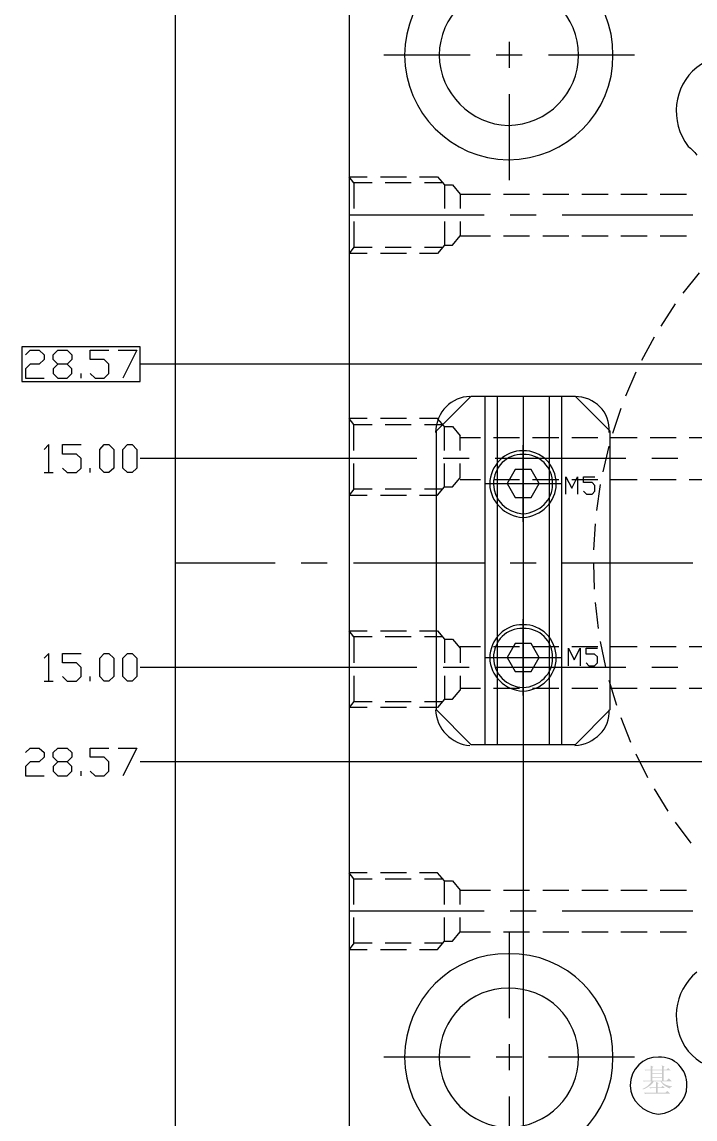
# Model space of a CAD drawing. Header units: inches. Extents: x 2 to 1172, y 492 to 1320.
# Drawn here: x 467.6 to 564.4, y 1001.7 to 1159.6 of the extents above; entities that cross this region are included whole.
import ezdxf

# ---------------------------------------------------------------- set-up
doc = ezdxf.new("R2010")
doc.units = ezdxf.units.IN
doc.header["$MEASUREMENT"] = 0

# ---------------------------------------------------------------- blocks, each defined once
blk = doc.blocks.new('AHH1270-500010_1')
at = {"transparency": 33554687}
h = blk.add_hatch(color=4, dxfattribs=at)
h.paths.add_polyline_path([(558.22, 1007.32), (558.22, 1007.48), (558.21, 1007.78), (558.2, 1007.92), (558.62, 1007.74), (558.47, 1007.61), (558.47, 1007.32), (558.89, 1007.32), (559.12, 1007.55), (559.47, 1007.21), (558.47, 1007.21), (558.47, 1005.74), (558.91, 1005.74), (559.22, 1006.05), (559.63, 1005.63), (558.14, 1005.63), (558.3, 1005.45), (558.66, 1005.18), (558.87, 1005.1), (559.08, 1005.02), (559.49, 1004.92), (559.69, 1004.9), (559.69, 1004.83), (559.54, 1004.8), (559.38, 1004.68), (559.36, 1004.59), (559.12, 1004.68), (558.72, 1004.91), (558.54, 1005.04), (558.37, 1005.17), (558.12, 1005.47), (558.03, 1005.63), (557.05, 1005.63), (556.92, 1005.41), (556.56, 1005.04), (556.34, 1004.89), (556.13, 1004.74), (555.67, 1004.52), (555.44, 1004.45), (555.42, 1004.52), (555.69, 1004.65), (556.12, 1004.93), (556.28, 1005.08), (556.44, 1005.23), (556.66, 1005.5), (556.73, 1005.63), (556.05, 1005.63), (555.93, 1005.63), (555.72, 1005.6), (555.62, 1005.57), (555.45, 1005.74), (556.6, 1005.74), (556.6, 1007.21), (556.02, 1007.21), (555.82, 1007.17), (555.67, 1007.32), (556.6, 1007.32), (556.6, 1007.46), (556.59, 1007.75), (556.58, 1007.9), (557, 1007.7), (556.85, 1007.57), (556.85, 1007.32), (558.22, 1007.32)])
h.paths.add_polyline_path([(556.85, 1007.21), (556.85, 1006.79), (558.22, 1006.79), (558.22, 1007.21), (556.85, 1007.21)])
h.paths.add_polyline_path([(556.85, 1006.68), (556.85, 1006.26), (558.22, 1006.26), (558.22, 1006.68), (556.85, 1006.68)])
h.paths.add_polyline_path([(556.85, 1006.15), (556.85, 1005.74), (558.22, 1005.74), (558.22, 1006.15), (556.85, 1006.15)])
blk.add_hatch(color=4, dxfattribs=at).paths.add_polyline_path([(557.36, 1004.76), (557.36, 1004.98), (557.35, 1005.38), (557.34, 1005.56), (557.76, 1005.36), (557.6, 1005.25), (557.6, 1004.76), (558.09, 1004.76), (558.31, 1004.98), (558.64, 1004.65), (557.6, 1004.65), (557.6, 1003.98), (558.74, 1003.98), (559.02, 1004.25), (559.4, 1003.87), (556.25, 1003.87), (556.13, 1003.87), (555.92, 1003.84), (555.82, 1003.81), (555.65, 1003.98), (557.36, 1003.98), (557.36, 1004.65), (556.74, 1004.65), (556.54, 1004.61), (556.4, 1004.76)])
at = {"color": 4, "transparency": 33554687}
for points in [[(488.19, 930), (738.51, 930), (738.51, 1230.38), (488.19, 1230.38), (488.19, 930)], [(513.23, 1230.38), (513.23, 930)], [(563.58, 1121.96), (561.23, 1118.99)], [(560.12, 1117.47), (558.04, 1114.29)], [(557.09, 1112.68), (555.28, 1109.35)], [(554.46, 1107.64), (552.97, 1104.19)], [(530.75, 1104.17), (525.75, 1099.15)], [(545.77, 1104.17), (530.75, 1104.17)], [(532.75, 1104.17), (532.75, 1054.1)], [(534.51, 1104.17), (534.51, 1054.1)], [(538.25, 1104.17), (538.25, 1054.1)], [(541.99, 1104.17), (541.99, 1054.1)], [(543.77, 1104.17), (543.77, 1054.1)], [(550.77, 1099.15), (545.77, 1104.17)], [(552.3, 1102.41), (551.11, 1098.83)], [(525.75, 1099.15), (525.75, 1059.11)], [(550.77, 1059.11), (550.77, 1099.15)], [(550.59, 1097), (549.71, 1093.33)], [(549.35, 1091.47), (548.8, 1087.73)], [(548.63, 1085.85), (548.4, 1082.07)], [(548.38, 1080.19), (548.48, 1076.41)], [(548.63, 1074.52), (549.05, 1070.77)], [(549.35, 1068.89), (550.12, 1065.21)], [(550.59, 1063.36), (551.68, 1059.74)], [(525.75, 1059.11), (530.75, 1054.1)], [(545.77, 1054.1), (550.77, 1059.11)], [(552.3, 1057.97), (553.68, 1054.44)], [(530.75, 1054.1), (545.77, 1054.1)], [(554.46, 1052.72), (556.16, 1049.35)], [(557.09, 1047.7), (559.05, 1044.47)], [(560.12, 1042.91), (562.39, 1039.88)]]:
    blk.add_lwpolyline(points, dxfattribs=at)
at = {"color": 6, "transparency": 33554687}
for points in [[(536.25, 1155.15), (536.25, 1151.41)], [(530.63, 1153.27), (518.23, 1153.27)], [(538.13, 1153.27), (534.39, 1153.27)], [(554.28, 1153.27), (541.89, 1153.27)], [(536.25, 1147.65), (536.25, 1135.26)], [(538.25, 1086.13), (538.25, 1097.15)], [(537.1, 1093.65), (535.95, 1091.65), (537.1, 1089.64), (539.42, 1089.64), (540.57, 1091.65), (539.42, 1093.65), (537.1, 1093.65)], [(544.42, 1090.1), (544.42, 1092.61), (545.26, 1090.94), (546.09, 1092.61), (546.09, 1090.1)], [(546.92, 1090.51), (547.35, 1090.1), (548.18, 1090.1), (548.59, 1090.51), (548.59, 1091.35), (548.18, 1091.77), (546.92, 1091.77), (546.92, 1092.61), (548.59, 1092.61)], [(532.75, 1091.65), (543.77, 1091.65)], [(538.25, 1061.11), (538.25, 1072.12)], [(537.1, 1068.61), (535.95, 1066.61), (537.1, 1064.6), (539.42, 1064.6), (540.57, 1066.61), (539.42, 1068.61), (537.1, 1068.61)], [(544.78, 1065.42), (544.78, 1067.92), (545.61, 1066.25), (546.44, 1067.92), (546.44, 1065.42)], [(547.3, 1065.84), (547.7, 1065.42), (548.54, 1065.42), (548.96, 1065.84), (548.96, 1066.68), (548.54, 1067.09), (547.3, 1067.09), (547.3, 1067.92), (548.96, 1067.92)], [(532.75, 1066.61), (543.77, 1066.61)], [(536.25, 1027.11), (536.25, 1014.73)], [(536.25, 1010.97), (536.25, 1007.22)], [(530.63, 1009.1), (518.23, 1009.1)], [(538.13, 1009.1), (534.39, 1009.1)], [(554.28, 1009.1), (541.89, 1009.1)], [(536.25, 1003.46), (536.25, 991.08)]]:
    blk.add_lwpolyline(points, dxfattribs=at)
at = {"transparency": 33554687}
for points in [[(513.23, 1135.75), (515.84, 1135.75)], [(513.92, 1134.88), (513.23, 1135.75)], [(516.53, 1134.88), (513.92, 1134.88)], [(513.92, 1134.88), (513.92, 1131.2)], [(517.72, 1135.75), (521.46, 1135.75)], [(522.17, 1134.88), (518.41, 1134.88)], [(523.34, 1135.75), (525.94, 1135.75), (526.94, 1134.58)], [(526.64, 1134.88), (524.05, 1134.88)], [(525.94, 1135.75), (526.94, 1134.58)], [(525.94, 1135.75), (526.94, 1134.58)], [(526.94, 1134.58), (528.09, 1134.58)], [(526.94, 1134.58), (526.94, 1131.2)], [(526.94, 1134.58), (526.94, 1131.2)], [(526.94, 1134.58), (526.94, 1131.2)], [(528.09, 1134.58), (529.21, 1133.25)], [(529.21, 1133.25), (533.57, 1133.25)], [(529.21, 1133.25), (529.21, 1131.2)], [(535.45, 1133.25), (539.19, 1133.25)], [(541.07, 1133.25), (544.83, 1133.25)], [(546.71, 1133.25), (550.47, 1133.25)], [(552.33, 1133.25), (556.09, 1133.25)], [(557.97, 1133.25), (561.73, 1133.25)], [(513.23, 1130.26), (532.63, 1130.26)], [(536.39, 1130.26), (540.13, 1130.26)], [(543.89, 1130.26), (562.67, 1130.26)], [(513.92, 1129.32), (513.92, 1125.61), (513.23, 1124.74)], [(526.94, 1129.32), (526.94, 1125.91)], [(526.94, 1129.32), (526.94, 1125.91)], [(526.94, 1129.32), (526.94, 1125.91)], [(529.21, 1129.32), (529.21, 1127.24)], [(528.09, 1125.91), (529.21, 1127.24)], [(529.21, 1127.24), (533.57, 1127.24)], [(535.45, 1127.24), (539.19, 1127.24)], [(541.07, 1127.24), (544.83, 1127.24)], [(546.71, 1127.24), (550.47, 1127.24)], [(552.33, 1127.24), (556.09, 1127.24)], [(557.97, 1127.24), (561.73, 1127.24)], [(513.92, 1125.61), (516.53, 1125.61)], [(518.41, 1125.61), (522.17, 1125.61)], [(524.05, 1125.61), (526.64, 1125.61)], [(526.94, 1125.91), (525.94, 1124.74)], [(526.94, 1125.91), (525.94, 1124.74)], [(526.94, 1125.91), (525.94, 1124.74)], [(526.94, 1125.91), (528.09, 1125.91)], [(515.84, 1124.74), (513.23, 1124.74)], [(515.84, 1124.74), (513.23, 1124.74)], [(521.46, 1124.74), (517.72, 1124.74)], [(521.46, 1124.74), (517.72, 1124.74)], [(525.94, 1124.74), (523.34, 1124.74)], [(525.94, 1124.74), (523.34, 1124.74)], [(513.92, 1034.76), (513.23, 1035.63)], [(515.84, 1035.63), (513.23, 1035.63)], [(515.84, 1035.63), (513.23, 1035.63)], [(521.46, 1035.63), (517.72, 1035.63)], [(521.46, 1035.63), (517.72, 1035.63)], [(525.94, 1035.63), (523.34, 1035.63)], [(525.94, 1035.63), (523.34, 1035.63)], [(526.94, 1034.46), (525.94, 1035.63)], [(526.94, 1034.46), (525.94, 1035.63)], [(526.94, 1034.46), (525.94, 1035.63)], [(513.92, 1031.07), (513.92, 1034.76)], [(513.92, 1034.76), (516.53, 1034.76)], [(518.41, 1034.76), (522.17, 1034.76)], [(524.05, 1034.76), (526.64, 1034.76)], [(526.94, 1031.07), (526.94, 1034.46)], [(526.94, 1031.07), (526.94, 1034.46)], [(526.94, 1031.07), (526.94, 1034.46)], [(526.94, 1034.46), (528.09, 1034.46), (529.21, 1033.12)], [(529.21, 1031.07), (529.21, 1033.12)], [(529.21, 1033.12), (533.57, 1033.12)], [(535.45, 1033.12), (539.19, 1033.12)], [(541.07, 1033.12), (544.83, 1033.12)], [(546.71, 1033.12), (550.47, 1033.12)], [(552.33, 1033.12), (556.09, 1033.12)], [(557.97, 1033.12), (561.73, 1033.12)], [(513.23, 1030.13), (532.63, 1030.13)], [(513.92, 1025.48), (513.92, 1029.19)], [(526.94, 1025.78), (526.94, 1029.19)], [(526.94, 1025.78), (526.94, 1029.19)], [(526.94, 1025.78), (526.94, 1029.19)], [(529.21, 1027.11), (529.21, 1029.19)], [(536.39, 1030.13), (540.13, 1030.13)], [(543.89, 1030.13), (562.67, 1030.13)], [(526.94, 1025.78), (528.09, 1025.78), (529.21, 1027.11)], [(529.21, 1027.11), (533.57, 1027.11)], [(535.45, 1027.11), (539.19, 1027.11)], [(541.07, 1027.11), (544.83, 1027.11)], [(546.71, 1027.11), (550.47, 1027.11)], [(552.33, 1027.11), (556.09, 1027.11)], [(557.97, 1027.11), (561.73, 1027.11)], [(513.92, 1025.48), (513.23, 1024.61)], [(513.23, 1024.61), (515.84, 1024.61)], [(516.53, 1025.48), (513.92, 1025.48)], [(517.72, 1024.61), (521.46, 1024.61)], [(522.17, 1025.48), (518.41, 1025.48)], [(523.34, 1024.61), (525.94, 1024.61)], [(526.64, 1025.48), (524.05, 1025.48)], [(525.94, 1024.61), (526.94, 1025.78)], [(525.94, 1024.61), (526.94, 1025.78)], [(525.94, 1024.61), (526.94, 1025.78)]]:
    blk.add_lwpolyline(points, dxfattribs=at)
at = {"color": 1, "transparency": 33554687}
for points in [[(466.16, 1106.3), (483.19, 1106.3), (483.19, 1111.3), (466.16, 1111.3), (466.16, 1106.3)], [(466.66, 1110.13), (467.33, 1110.8), (468.66, 1110.8), (469.34, 1110.13), (469.34, 1109.47), (468.66, 1108.8), (467.33, 1108.8), (466.66, 1108.12), (466.66, 1106.79), (469.34, 1106.79)], [(471.34, 1106.79), (472.67, 1106.79), (473.34, 1107.47), (473.34, 1108.12), (472.67, 1108.8), (471.34, 1108.8), (470.67, 1109.47), (470.67, 1110.13), (471.34, 1110.8), (472.67, 1110.8), (473.34, 1110.13), (473.34, 1109.47), (472.67, 1108.8)], [(476, 1107.47), (476.68, 1106.79), (478.01, 1106.79), (478.68, 1107.47), (478.68, 1108.8), (478.01, 1109.47), (476, 1109.47), (476, 1110.8), (478.68, 1110.8)], [(480.01, 1110.8), (482.69, 1110.8), (480.69, 1106.79)], [(471.34, 1108.8), (470.67, 1108.12), (470.67, 1107.47), (471.34, 1106.79)], [(598.33, 1108.8), (483.19, 1108.8)], [(474.67, 1106.79), (474.67, 1107.47)], [(470.01, 1093.21), (470.01, 1097.22), (469.34, 1096.54)], [(472.01, 1093.86), (472.67, 1093.21), (474.02, 1093.21), (474.67, 1093.86), (474.67, 1095.21), (474.02, 1095.87), (472.01, 1095.87), (472.01, 1097.22), (474.67, 1097.22)], [(478.01, 1093.21), (477.35, 1093.86), (477.35, 1096.54), (478.01, 1097.22), (478.68, 1097.22), (479.36, 1096.54), (479.36, 1093.86), (478.68, 1093.21), (478.01, 1093.21)], [(481.36, 1093.21), (480.69, 1093.86), (480.69, 1096.54), (481.36, 1097.22), (482.02, 1097.22), (482.69, 1096.54), (482.69, 1093.86), (482.02, 1093.21), (481.36, 1093.21)], [(476, 1093.21), (476, 1093.86)], [(513.23, 1095.21), (483.19, 1095.21)], [(469.34, 1093.21), (470.67, 1093.21)], [(502.59, 1080.19), (488.19, 1080.19)], [(510.09, 1080.19), (506.35, 1080.19)], [(532.63, 1080.19), (513.85, 1080.19)], [(540.13, 1080.19), (536.39, 1080.19)], [(562.67, 1080.19), (543.89, 1080.19)], [(470.01, 1063.17), (470.01, 1067.17), (469.34, 1066.5)], [(472.01, 1063.84), (472.67, 1063.17), (474.02, 1063.17), (474.67, 1063.84), (474.67, 1065.17), (474.02, 1065.84), (472.01, 1065.84), (472.01, 1067.17), (474.67, 1067.17)], [(478.01, 1063.17), (477.35, 1063.84), (477.35, 1066.5), (478.01, 1067.17), (478.68, 1067.17), (479.36, 1066.5), (479.36, 1063.84), (478.68, 1063.17), (478.01, 1063.17)], [(481.36, 1063.17), (480.69, 1063.84), (480.69, 1066.5), (481.36, 1067.17), (482.02, 1067.17), (482.69, 1066.5), (482.69, 1063.84), (482.02, 1063.17), (481.36, 1063.17)], [(513.92, 1065.17), (483.19, 1065.17)], [(469.34, 1063.17), (470.67, 1063.17)], [(476, 1063.17), (476, 1063.84)], [(466.66, 1052.92), (467.33, 1053.57), (468.66, 1053.57), (469.34, 1052.92), (469.34, 1052.24), (468.66, 1051.59), (467.33, 1051.59), (466.66, 1050.91), (466.66, 1049.58), (469.34, 1049.58)], [(471.34, 1049.58), (472.67, 1049.58), (473.34, 1050.24), (473.34, 1050.91), (472.67, 1051.59), (471.34, 1051.59), (470.67, 1052.24), (470.67, 1052.92), (471.34, 1053.57), (472.67, 1053.57), (473.34, 1052.92), (473.34, 1052.24), (472.67, 1051.59)], [(476, 1050.24), (476.68, 1049.58), (478.01, 1049.58), (478.68, 1050.24), (478.68, 1051.59), (478.01, 1052.24), (476, 1052.24), (476, 1053.57), (478.68, 1053.57)], [(480.01, 1053.57), (482.69, 1053.57), (480.69, 1049.58)], [(538.25, 1054.1), (538.25, 924.98)], [(471.34, 1051.59), (470.67, 1050.91), (470.67, 1050.24), (471.34, 1049.58)], [(597.73, 1051.59), (483.19, 1051.59)], [(474.67, 1049.58), (474.67, 1050.24)]]:
    blk.add_lwpolyline(points, dxfattribs=at)
at = {"color": 2, "transparency": 33554687}
for points in [[(515.84, 1100.98), (513.23, 1100.98)], [(515.84, 1100.98), (513.23, 1100.98)], [(513.92, 1096.4), (513.92, 1100.11), (513.23, 1100.98)], [(521.46, 1100.98), (517.72, 1100.98)], [(521.46, 1100.98), (517.72, 1100.98)], [(525.94, 1100.98), (523.34, 1100.98)], [(525.94, 1100.98), (523.34, 1100.98)], [(526.94, 1099.81), (525.94, 1100.98)], [(526.94, 1099.81), (525.94, 1100.98)], [(526.94, 1099.81), (525.94, 1100.98)], [(513.92, 1100.11), (516.53, 1100.11)], [(518.41, 1100.11), (522.17, 1100.11)], [(524.05, 1100.11), (526.64, 1100.11)], [(526.94, 1099.81), (528.09, 1099.81)], [(526.94, 1096.4), (526.94, 1099.81)], [(526.94, 1096.4), (526.94, 1099.81)], [(526.94, 1096.4), (526.94, 1099.81)], [(528.09, 1099.81), (529.21, 1098.48)], [(529.21, 1096.4), (529.21, 1098.48)], [(532.1, 1098.21), (529.21, 1098.21)], [(537.74, 1098.21), (533.98, 1098.21)], [(543.38, 1098.21), (539.62, 1098.21)], [(549, 1098.21), (545.24, 1098.21)], [(554.64, 1098.21), (550.88, 1098.21)], [(560.26, 1098.21), (556.52, 1098.21)], [(565.9, 1098.21), (562.14, 1098.21)], [(522.98, 1095.21), (513.23, 1095.21)], [(513.92, 1090.83), (513.92, 1094.52)], [(530.48, 1095.21), (526.74, 1095.21)], [(526.94, 1091.13), (526.94, 1094.52)], [(526.94, 1091.13), (526.94, 1094.52)], [(526.94, 1091.13), (526.94, 1094.52)], [(529.21, 1092.46), (529.21, 1094.52)], [(553.02, 1095.21), (534.24, 1095.21)], [(560.53, 1095.21), (556.77, 1095.21)], [(528.09, 1091.13), (529.21, 1092.46)], [(513.92, 1090.83), (513.23, 1089.96)], [(516.53, 1090.83), (513.92, 1090.83)], [(522.17, 1090.83), (518.41, 1090.83)], [(523.34, 1089.96), (525.94, 1089.96), (526.94, 1091.13)], [(526.64, 1090.83), (524.05, 1090.83)], [(525.94, 1089.96), (526.94, 1091.13)], [(525.94, 1089.96), (526.94, 1091.13)], [(526.94, 1091.13), (528.09, 1091.13)], [(529.21, 1092.2), (532.1, 1092.2)], [(533.98, 1092.2), (537.74, 1092.2)], [(539.62, 1092.2), (543.38, 1092.2)], [(545.24, 1092.2), (549, 1092.2)], [(550.88, 1092.2), (554.64, 1092.2)], [(556.52, 1092.2), (560.26, 1092.2)], [(562.14, 1092.2), (565.9, 1092.2)], [(513.23, 1089.96), (515.84, 1089.96)], [(517.72, 1089.96), (521.46, 1089.96)], [(513.92, 1069.55), (513.23, 1070.42)], [(513.23, 1070.42), (515.84, 1070.42)], [(517.72, 1070.42), (521.46, 1070.42)], [(523.34, 1070.42), (525.94, 1070.42)], [(525.94, 1070.42), (526.94, 1069.25)], [(525.94, 1070.42), (526.94, 1069.25)], [(525.94, 1070.42), (526.94, 1069.25)], [(513.92, 1069.55), (513.92, 1065.84)], [(516.53, 1069.55), (513.92, 1069.55)], [(522.17, 1069.55), (518.41, 1069.55)], [(526.64, 1069.55), (524.05, 1069.55)], [(526.94, 1069.25), (526.94, 1065.84)], [(526.94, 1069.25), (526.94, 1065.84)], [(526.94, 1069.25), (526.94, 1065.84)], [(526.94, 1069.25), (528.09, 1069.25), (529.21, 1067.92)], [(529.21, 1068.17), (532.1, 1068.17)], [(529.21, 1067.92), (529.21, 1065.84)], [(533.98, 1068.17), (537.74, 1068.17)], [(539.62, 1068.17), (543.38, 1068.17)], [(545.24, 1068.17), (549, 1068.17)], [(550.88, 1068.17), (554.64, 1068.17)], [(556.52, 1068.17), (560.26, 1068.17)], [(562.14, 1068.17), (565.9, 1068.17)], [(522.98, 1065.17), (513.23, 1065.17)], [(513.92, 1063.96), (513.92, 1060.28)], [(530.48, 1065.17), (526.74, 1065.17)], [(526.94, 1063.96), (526.94, 1060.58)], [(526.94, 1063.96), (526.94, 1060.58)], [(526.94, 1063.96), (526.94, 1060.58)], [(529.21, 1063.96), (529.21, 1061.91)], [(553.02, 1065.17), (534.24, 1065.17)], [(560.53, 1065.17), (556.77, 1065.17)], [(526.94, 1060.58), (528.09, 1060.58), (529.21, 1061.91)], [(532.1, 1062.16), (529.21, 1062.16)], [(537.74, 1062.16), (533.98, 1062.16)], [(543.38, 1062.16), (539.62, 1062.16)], [(549, 1062.16), (545.24, 1062.16)], [(554.64, 1062.16), (550.88, 1062.16)], [(560.26, 1062.16), (556.52, 1062.16)], [(565.9, 1062.16), (562.14, 1062.16)], [(513.92, 1060.28), (513.23, 1059.41)], [(515.84, 1059.41), (513.23, 1059.41)], [(515.84, 1059.41), (513.23, 1059.41)], [(513.92, 1060.28), (516.53, 1060.28)], [(521.46, 1059.41), (517.72, 1059.41)], [(521.46, 1059.41), (517.72, 1059.41)], [(518.41, 1060.28), (522.17, 1060.28)], [(525.94, 1059.41), (523.34, 1059.41)], [(525.94, 1059.41), (523.34, 1059.41)], [(524.05, 1060.28), (526.64, 1060.28)], [(526.94, 1060.58), (525.94, 1059.41)], [(526.94, 1060.58), (525.94, 1059.41)], [(526.94, 1060.58), (525.94, 1059.41)]]:
    blk.add_lwpolyline(points, dxfattribs=at)
at = {"color": 4, "transparency": 33554687}
for points, knots in [([(551.18, 1153.26), (551.28, 1145), (544.56, 1138.27), (536.11, 1138.18), (527.97, 1138.27), (521.25, 1145), (521.21, 1153.26), (521.25, 1161.58), (527.97, 1168.31), (536.11, 1168.15), (544.56, 1168.31), (551.28, 1161.58), (551.18, 1153.26)], [0, 0, 0, 0, 1, 1, 1, 2, 2, 2, 3, 3, 3, 4, 4, 4, 4]), ([(546.21, 1153.26), (546.28, 1147.76), (541.79, 1143.28), (536.11, 1143.15), (530.74, 1143.28), (526.25, 1147.76), (526.17, 1153.26), (526.25, 1158.82), (530.74, 1163.3), (536.11, 1163.19), (541.79, 1163.3), (546.28, 1158.82), (546.21, 1153.26)], [0, 0, 0, 0, 1, 1, 1, 2, 2, 2, 3, 3, 3, 4, 4, 4, 4]), ([(574.41, 1150.24), (571.79, 1153.74), (566.75, 1154.3), (563.24, 1151.48), (559.85, 1148.77), (559.29, 1143.73), (562, 1140.13), (562.42, 1139.81), (562.84, 1139.4), (563.24, 1138.89)], [0, 0, 0, 0, 1, 1, 1, 2, 2, 2, 3, 3, 3, 3]), ([(551.18, 1009.08), (551.28, 1000.81), (544.56, 994.09), (536.11, 994), (527.97, 994.09), (521.25, 1000.81), (521.21, 1009.08), (521.25, 1017.4), (527.97, 1024.12), (536.11, 1023.97), (544.56, 1024.12), (551.28, 1017.4), (551.18, 1009.08)], [0, 0, 0, 0, 1, 1, 1, 2, 2, 2, 3, 3, 3, 4, 4, 4, 4]), ([(563.24, 1021.31), (559.85, 1018.6), (559.29, 1013.56), (562, 1009.96), (564.82, 1006.65), (569.86, 1006.1), (573.17, 1008.72), (573.77, 1009.23), (574.19, 1009.65), (574.41, 1009.96)], [0, 0, 0, 0, 1, 1, 1, 2, 2, 2, 3, 3, 3, 3]), ([(546.21, 1009.08), (546.28, 1003.58), (541.79, 999.09), (536.11, 998.97), (530.74, 999.09), (526.25, 1003.58), (526.17, 1009.08), (526.25, 1014.64), (530.74, 1019.12), (536.11, 1019.01), (541.79, 1019.12), (546.28, 1014.64), (546.21, 1009.08)], [0, 0, 0, 0, 1, 1, 1, 2, 2, 2, 3, 3, 3, 4, 4, 4, 4]), ([(561.82, 1005), (561.85, 1002.9), (560.03, 1001.07), (557.74, 1000.92), (555.52, 1001.07), (553.69, 1002.9), (553.66, 1005), (553.69, 1007.41), (555.52, 1009.24), (557.74, 1009.08), (560.03, 1009.24), (561.85, 1007.41), (561.82, 1005)], [0, 0, 0, 0, 1, 1, 1, 2, 2, 2, 3, 3, 3, 4, 4, 4, 4])]:
    blk.add_open_spline(points, degree=3, knots=knots, dxfattribs=at)
for points in [[(530.61, 1104.13), (527.99, 1104.17), (525.75, 1101.93), (525.64, 1098.99)], [(550.65, 1098.99), (550.78, 1101.93), (548.54, 1104.17), (545.68, 1104.13)], [(525.64, 1059.09), (525.75, 1056.35), (527.99, 1054.11), (530.61, 1053.94)], [(545.68, 1053.94), (548.54, 1054.11), (550.78, 1056.35), (550.65, 1059.09)]]:
    blk.add_open_spline(points, degree=3, dxfattribs=at)
at = {"color": 6, "transparency": 33554687}
for points in [[(543.02, 1091.54), (543.02, 1089.03), (540.89, 1086.9), (538.23, 1086.75), (535.64, 1086.9), (533.51, 1089.03), (533.45, 1091.54), (533.51, 1094.28), (535.64, 1096.41), (538.23, 1096.33), (540.89, 1096.41), (543.02, 1094.28), (543.02, 1091.54)], [(542.49, 1091.54), (542.52, 1089.3), (540.62, 1087.4), (538.23, 1087.29), (535.92, 1087.4), (534.01, 1089.3), (533.98, 1091.54), (534.01, 1094), (535.92, 1095.91), (538.23, 1095.8), (540.62, 1095.91), (542.52, 1094), (542.49, 1091.54)], [(543.02, 1066.54), (543.02, 1063.99), (540.89, 1061.87), (538.23, 1061.75), (535.64, 1061.87), (533.51, 1063.99), (533.45, 1066.54), (533.51, 1069.25), (535.64, 1071.38), (538.23, 1071.32), (540.89, 1071.38), (543.02, 1069.25), (543.02, 1066.54)], [(542.49, 1066.54), (542.52, 1064.27), (540.62, 1062.37), (538.23, 1062.28), (535.92, 1062.37), (534.01, 1064.27), (533.98, 1066.54), (534.01, 1068.97), (535.92, 1070.88), (538.23, 1070.79), (540.62, 1070.88), (542.52, 1068.97), (542.49, 1066.54)]]:
    blk.add_open_spline(points, degree=3, knots=[0, 0, 0, 0, 1, 1, 1, 2, 2, 2, 3, 3, 3, 4, 4, 4, 4], dxfattribs=at)

msp = doc.modelspace()

# ---------------------------------------------------------------- block references
msp.add_blockref('AHH1270-500010_1', (1.45, 1.53))

doc.saveas('drawing.dxf')
